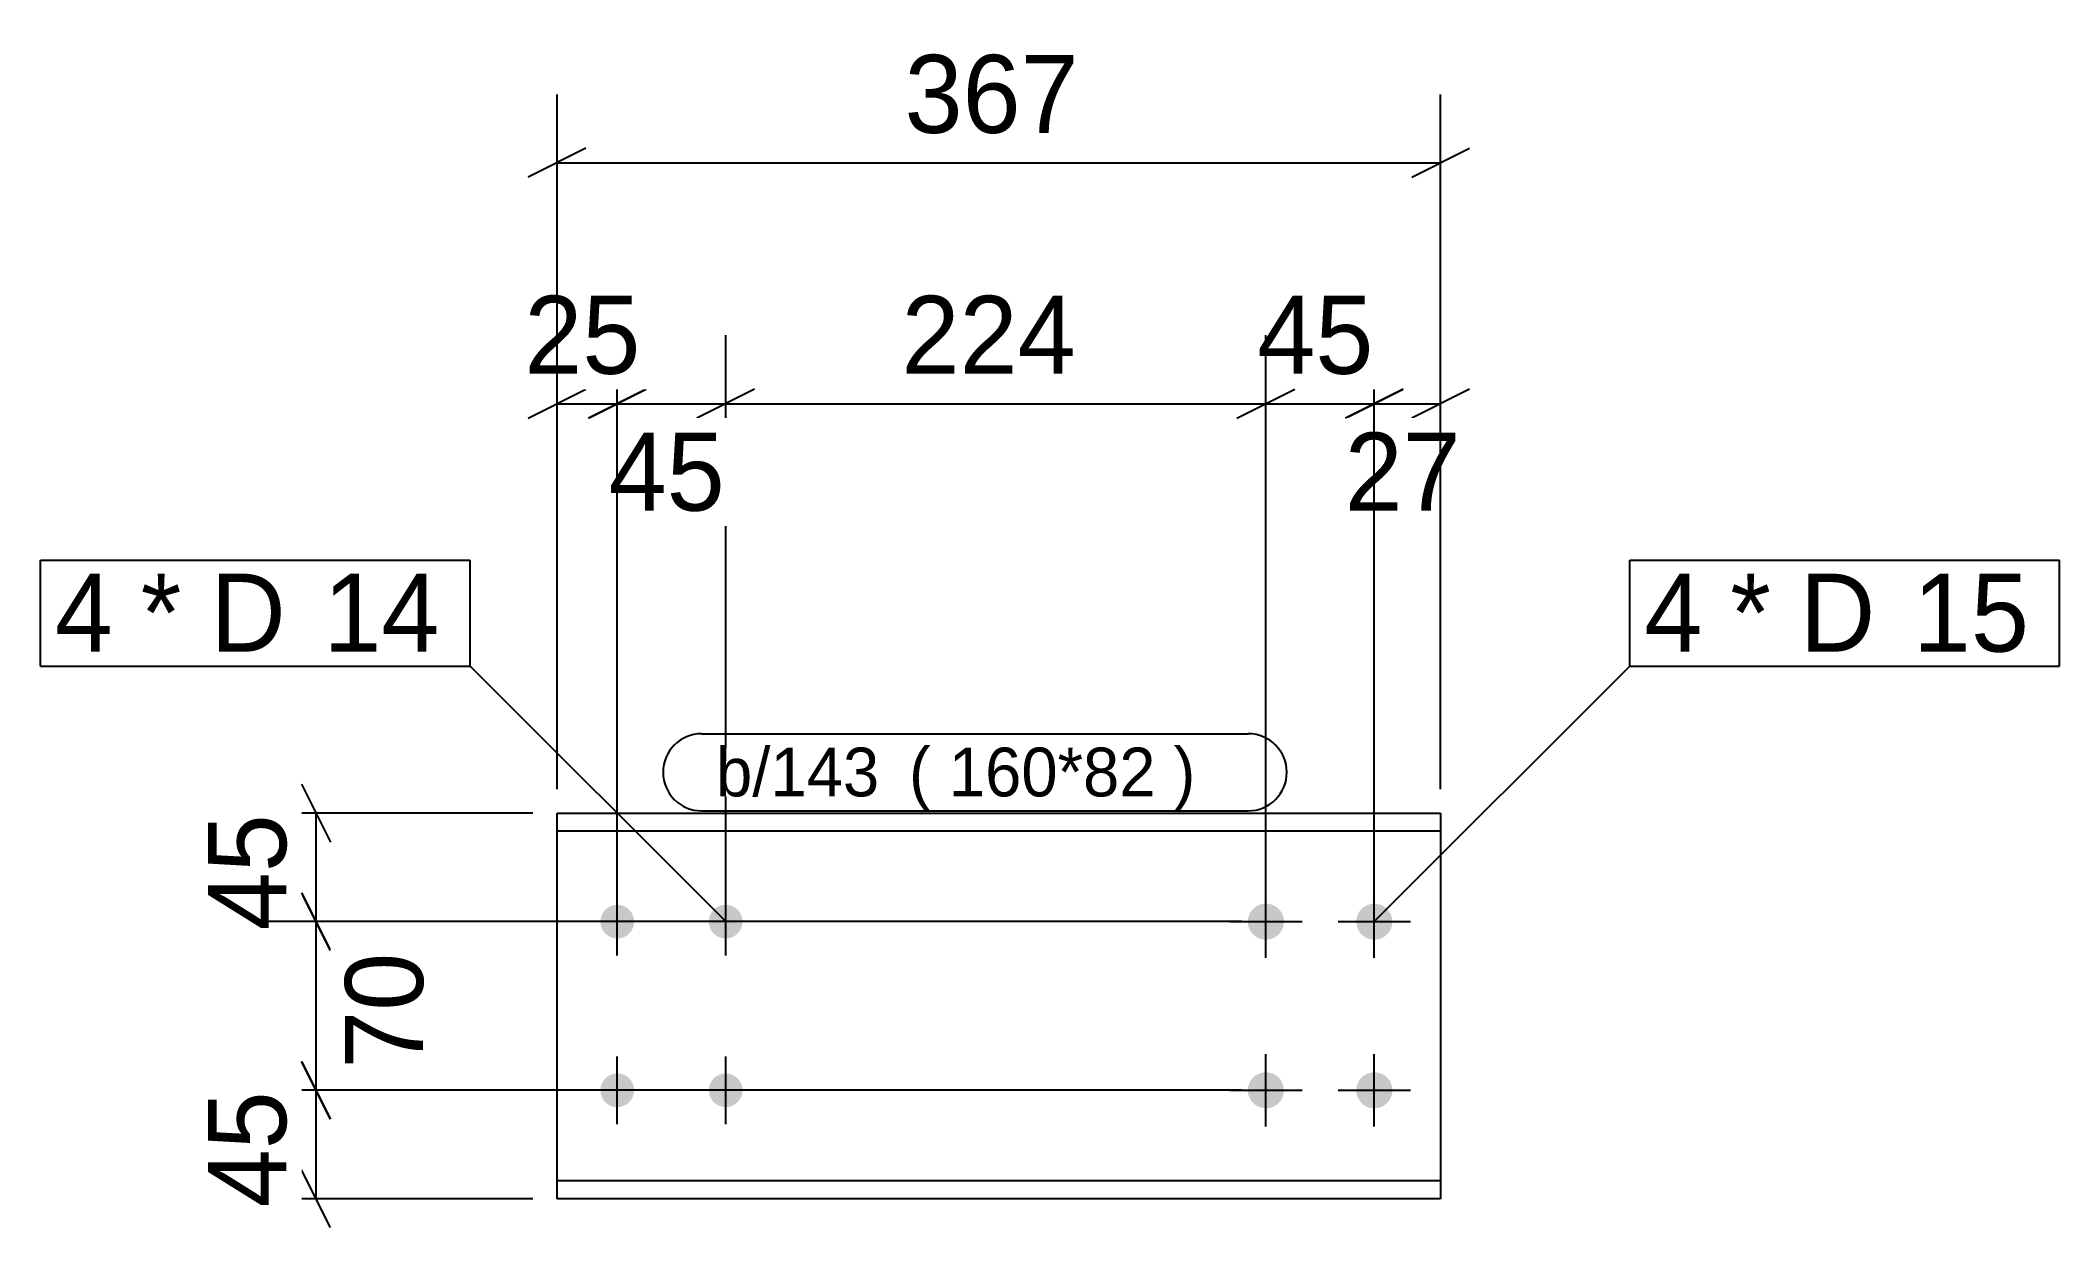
# Model space of a CAD drawing. Header units: millimetres. Extents: x 32 to 870, y 32 to 525.
import ezdxf

# ---------------------------------------------------------------- set-up
doc = ezdxf.new("R2010")
doc.units = ezdxf.units.MM
doc.styles.add('Comic Sans MS', font='COMIC.TTF', dxfattribs={"height": 0.2})

msp = doc.modelspace()

# ---------------------------------------------------------------- hatches: boundary and pattern name
at = {"linetype": 'Continuous'}
for points in [[(264.4, 159, -1), (278.4, 159, -1)], [(309.4, 159, -1), (323.4, 159, -1)], [(533.08, 159, -1), (548.08, 159, -1)], [(578.08, 159, -1), (593.08, 159, -1)], [(264.4, 89, -1), (278.4, 89, -1)], [(309.4, 89, -1), (323.4, 89, -1)], [(533.08, 89, -1), (548.08, 89, -1)], [(578.08, 89, -1), (593.08, 89, -1)]]:
    msp.add_hatch(color=3, dxfattribs=at).paths.add_polyline_path(points)

# ---------------------------------------------------------------- linework, layer by layer
at = {"color": 8, "linetype": 'Continuous'}
for p, q in [((258.4, 480), (234.4, 468)), ((601.08, 468), (625.08, 480)), ((246.4, 474), (613.08, 474)), ((246.4, 214), (246.4, 402.4)), ((316.4, 169), (316.4, 402.4)), ((540.58, 169), (540.58, 402.4)), ((271.4, 169), (271.4, 399.6)), ((316.4, 169), (316.4, 399.6)), ((585.58, 169), (585.58, 399.6)), ((613.08, 214), (613.08, 399.6)), ((259.4, 368), (283.4, 380)), ((328.4, 380), (304.4, 368)), ((328.4, 380), (304.4, 368)), ((528.58, 368), (552.58, 380)), ((573.58, 368), (597.58, 380)), ((625.08, 380), (601.08, 368)), ((246.4, 374), (271.4, 374)), ((271.4, 374), (316.4, 374)), ((316.4, 374), (540.58, 374)), ((540.58, 374), (585.58, 374)), ((585.58, 374), (613.08, 374)), ((140.4, 216), (152.4, 192)), ((236.4, 204), (118, 204)), ((146.4, 159), (146.4, 204)), ((152.4, 147), (140.4, 171)), ((530.58, 159), (118, 159)), ((146.4, 89), (146.4, 159)), ((152.4, 77), (140.4, 101)), ((530.58, 89), (120.8, 89)), ((146.4, 44), (146.4, 89)), ((152.4, 32), (140.4, 56)), ((236.4, 44), (118, 44))]:
    msp.add_line(p, q, dxfattribs=at)
at = {"color": 7, "linetype": 'Continuous'}
for p, q in [((32, 309.07), (210.33, 309.07)), ((32, 265.07), (32, 309.07)), ((210.33, 265.07), (210.33, 309.07)), ((691.64, 309.07), (869.98, 309.07)), ((691.64, 265.07), (691.64, 309.07)), ((869.98, 265.07), (869.98, 309.07)), ((32, 265.07), (210.33, 265.07)), ((316.4, 159), (210.33, 265.07)), ((585.58, 159), (691.64, 265.07)), ((691.64, 265.07), (869.98, 265.07)), ((306.4, 237), (533.26, 237)), ((246.4, 44), (246.4, 204)), ((246.4, 204), (613.08, 204)), ((306.4, 205), (533.26, 205)), ((613.08, 204), (613.08, 44)), ((613.08, 196.6), (246.4, 196.6)), ((613.08, 51.4), (246.4, 51.4)), ((613.08, 44), (246.4, 44))]:
    msp.add_line(p, q, dxfattribs=at)
at = {"color": 3, "linetype": 'Continuous'}
for p, q in [((271.4, 145), (271.4, 173)), ((316.4, 145), (316.4, 173)), ((540.58, 144), (540.58, 174)), ((585.58, 144), (585.58, 174)), ((285.4, 159), (257.4, 159)), ((330.4, 159), (302.4, 159)), ((525.58, 159), (555.58, 159)), ((570.58, 159), (600.58, 159)), ((271.4, 75), (271.4, 103)), ((316.4, 75), (316.4, 103)), ((540.58, 74), (540.58, 104)), ((585.58, 74), (585.58, 104)), ((285.4, 89), (257.4, 89)), ((330.4, 89), (302.4, 89)), ((525.58, 89), (555.58, 89)), ((570.58, 89), (600.58, 89))]:
    msp.add_line(p, q, dxfattribs=at)
at = {"color": 7, "linetype": 'Continuous'}
for centre, start, end in [((306.4, 221), 90, 270), ((533.26, 221), 270, 90)]:
    msp.add_arc(centre, 16, start, end, dxfattribs=at)

# ---------------------------------------------------------------- wipeouts: each hides what was drawn before it
at = {"color": 0}
for points in [[(475.23, 480), (475.23, 524.8), (384.24, 524.8), (384.24, 480)], [(473.98, 380), (473.98, 424.8), (382.99, 424.8), (382.99, 380)], [(64.06, 271.07), (64.06, 303.07), (38, 303.07), (38, 271.07)], [(139.85, 271.07), (139.85, 303.07), (73.66, 303.07), (73.66, 271.07)], [(194.73, 271.07), (194.73, 303.07), (149.45, 303.07), (149.45, 271.07)], [(723.71, 271.07), (723.71, 303.07), (697.64, 303.07), (697.64, 271.07)], [(799.49, 271.07), (799.49, 303.07), (733.31, 303.07), (733.31, 271.07)], [(854.38, 271.07), (854.38, 303.07), (809.09, 303.07), (809.09, 271.07)], [(527.26, 211), (527.26, 231), (392.48, 231), (392.48, 211)]]:
    msp.add_wipeout(points, dxfattribs=at)

# ---------------------------------------------------------------- next in the draw order: texts
at = {"color": 3, "style": 'Comic Sans MS'}
for s, p in [('367', (390.64, 486.4)), ('224', (389.39, 386.4))]:
    msp.add_text(s, height=32.375, dxfattribs=at).set_placement(p)

# ---------------------------------------------------------------- next in the draw order: wipeouts: each hides what was drawn before it
at = {"color": 0}
for points in [[(326.36, 323.2), (326.36, 368), (261.43, 368), (261.43, 323.2)], [(631.79, 323.2), (631.79, 368), (566.87, 368), (566.87, 323.2)], [(64.06, 271.07), (64.06, 303.07), (38, 303.07), (38, 271.07)], [(139.85, 271.07), (139.85, 303.07), (73.66, 303.07), (73.66, 271.07)], [(194.73, 271.07), (194.73, 303.07), (149.45, 303.07), (149.45, 271.07)], [(723.71, 271.07), (723.71, 303.07), (697.64, 303.07), (697.64, 271.07)], [(799.49, 271.07), (799.49, 303.07), (733.31, 303.07), (733.31, 271.07)], [(854.38, 271.07), (854.38, 303.07), (809.09, 303.07), (809.09, 271.07)], [(386.48, 211), (386.48, 231), (312.4, 231), (312.4, 211)], [(527.26, 211), (527.26, 231), (392.48, 231), (392.48, 211)], [(140.4, 213.96), (95.6, 213.96), (95.6, 149.04), (140.4, 149.04)]]:
    msp.add_wipeout(points, dxfattribs=at)

# ---------------------------------------------------------------- next in the draw order: linework, layer by layer
at = {"color": 8, "linetype": 'Continuous'}
for p, q in [((613.08, 214), (613.08, 502.4)), ((271.4, 169), (271.4, 402.4)), ((585.58, 169), (585.58, 402.4)), ((234.4, 368), (258.4, 380)), ((283.4, 380), (259.4, 368)), ((597.58, 380), (573.58, 368)), ((140.4, 171), (152.4, 147)), ((530.58, 159), (120.8, 159))]:
    msp.add_line(p, q, dxfattribs=at)

# ---------------------------------------------------------------- next in the draw order: texts
at = {"color": 3, "style": 'Comic Sans MS'}
for s, height, p in [('45', 32.375, (267.83, 329.6)), ('27', 32.375, (573.27, 329.6)), ('4', 32.38, (38, 271.07)), ('* D', 32.375, (73.66, 271.07)), ('14', 32.375, (149.45, 271.07)), ('4', 32.38, (697.64, 271.07)), ('* D', 32.375, (733.31, 271.07)), ('15', 32.375, (809.09, 271.07)), ('(\xa0160*82\xa0) ', 20.2344, (392.48, 211))]:
    msp.add_text(s, height=height, dxfattribs=at).set_placement(p)
msp.add_text('45', height=32.375, rotation=90.00021, dxfattribs=at).set_placement((134, 155.44))

# ---------------------------------------------------------------- next in the draw order: wipeouts: each hides what was drawn before it
at = {"color": 0}
msp.add_wipeout([(386.48, 211), (386.48, 231), (312.4, 231), (312.4, 211)], dxfattribs=at)

# ---------------------------------------------------------------- next in the draw order: texts
at = {"color": 3, "style": 'Comic Sans MS'}
msp.add_text('b/143', height=20.234, dxfattribs=at).set_placement((312.4, 211))

# ---------------------------------------------------------------- next in the draw order: wipeouts: each hides what was drawn before it
at = {"color": 0}
for points in [[(291.36, 380), (291.36, 424.8), (226.43, 424.8), (226.43, 380)], [(595.54, 380), (595.54, 424.8), (530.62, 424.8), (530.62, 380)], [(197.2, 156.46), (152.4, 156.46), (152.4, 91.54), (197.2, 91.54)]]:
    msp.add_wipeout(points, dxfattribs=at)

# ---------------------------------------------------------------- next in the draw order: linework, layer by layer
at = {"color": 8, "linetype": 'Continuous'}
for p, q in [((246.4, 214), (246.4, 502.4)), ((540.58, 169), (540.58, 402.4)), ((528.58, 368), (552.58, 380)), ((140.4, 101), (152.4, 77)), ((530.58, 89), (118, 89))]:
    msp.add_line(p, q, dxfattribs=at)

# ---------------------------------------------------------------- next in the draw order: texts
at = {"color": 3, "style": 'Comic Sans MS'}
for s, p in [('25', (232.83, 386.4)), ('45', (537.02, 386.4))]:
    msp.add_text(s, height=32.375, dxfattribs=at).set_placement(p)
msp.add_text('70', height=32.375, rotation=90.00021, dxfattribs=at).set_placement((190.8, 97.94))

# ---------------------------------------------------------------- next in the draw order: wipeouts: each hides what was drawn before it
at = {"color": 0}
msp.add_wipeout([(140.4, 98.96), (95.6, 98.96), (95.6, 34.04), (140.4, 34.04)], dxfattribs=at)

# ---------------------------------------------------------------- next in the draw order: texts
at = {"color": 3, "style": 'Comic Sans MS'}
msp.add_text('45', height=32.375, rotation=90.00021, dxfattribs=at).set_placement((134, 40.44))

doc.saveas('drawing.dxf')
